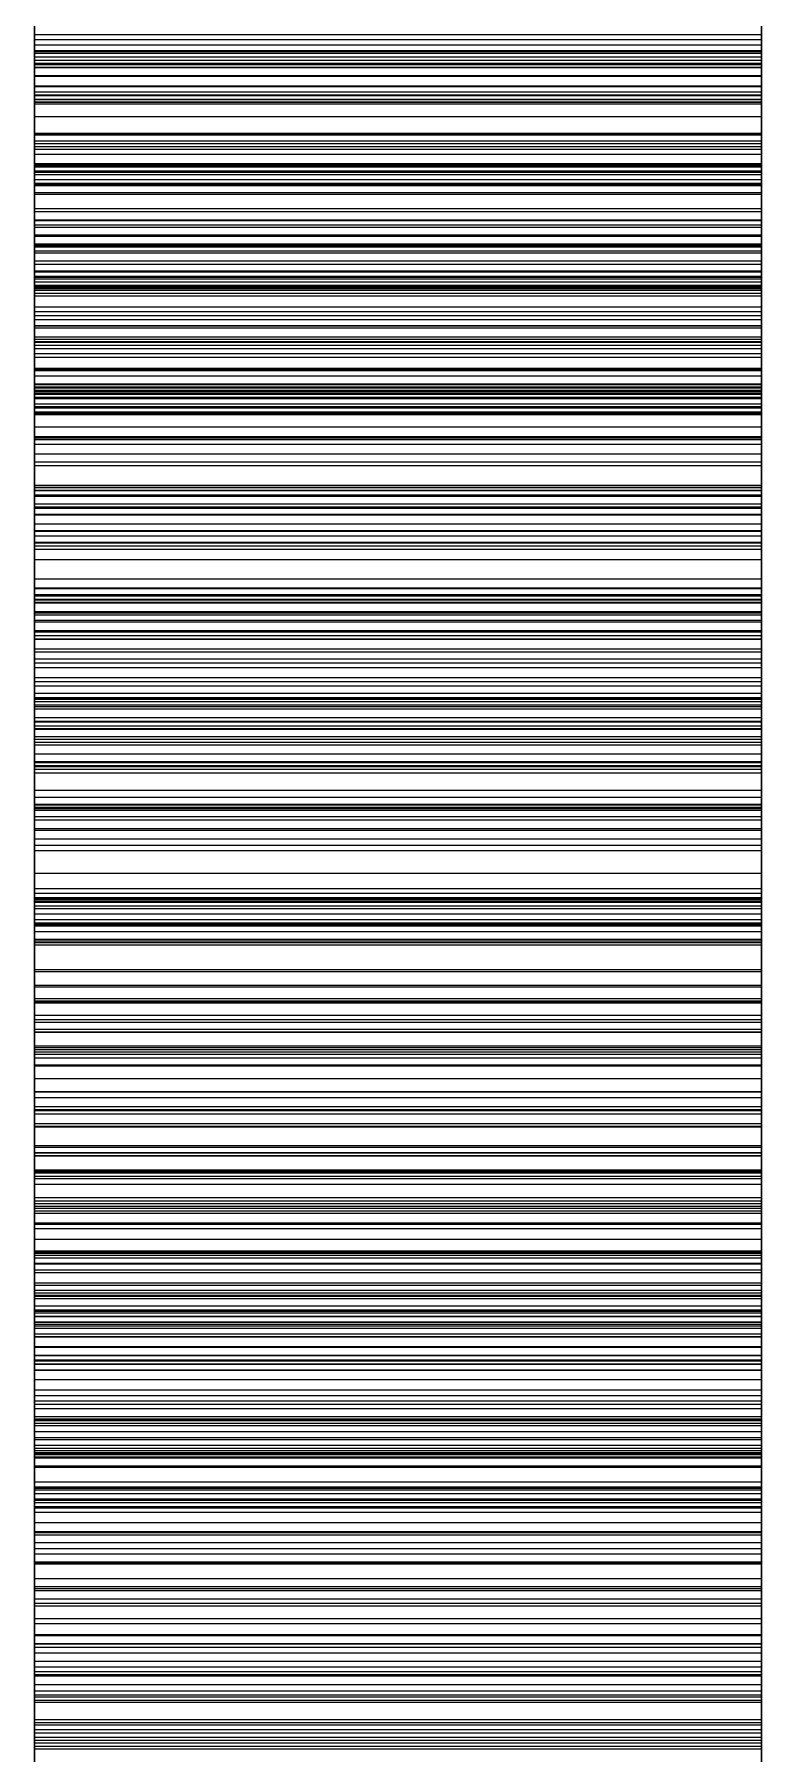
# Model space of a CAD drawing. Header units: millimetres. Extents: x 38 to 970, y 105 to 390.
# Drawn here: x 225 to 225.2, y 129.8683 to 130.3409 of the extents above; entities that cross this region are included whole.
import ezdxf

# ---------------------------------------------------------------- set-up
doc = ezdxf.new("R2010")
doc.units = ezdxf.units.MM
doc.linetypes.add('WP_HIDDEN', pattern=[2.3, 1.5, -0.8])
doc.layers.add('HIDDEN', color=7, linetype='WP_HIDDEN', lineweight=13)
doc.layers.add('VISIBLE', color=7, linetype='CONTINUOUS', lineweight=25)

msp = doc.modelspace()

# ---------------------------------------------------------------- linework, layer by layer
at = {"layer": 'HIDDEN', "ltscale": 1.428571}
for p, q in [((225, 130.37738), (225, 130.33298)), ((225.2, 130.33298), (225.2, 130.37738)), ((225, 130.33259), (225, 130.36738)), ((225.2, 130.36738), (225.2, 130.33259)), ((225, 130.33573), (225, 130.36508)), ((225, 130.36369), (225, 130.33618)), ((225, 130.36347), (225, 130.33379)), ((225, 130.3629), (225, 130.33473)), ((225.2, 130.36508), (225.2, 130.33573)), ((225.2, 130.33618), (225.2, 130.36369)), ((225.2, 130.33379), (225.2, 130.36347)), ((225.2, 130.33473), (225.2, 130.3629)), ((225, 130.32508), (225, 130.36175)), ((225.2, 130.36175), (225.2, 130.32508)), ((225, 130.35673), (225, 130.31834)), ((225, 130.35514), (225, 130.33949)), ((225, 130.3294), (225, 130.354)), ((225, 130.3218), (225, 130.35271)), ((225.2, 130.31834), (225.2, 130.35673)), ((225.2, 130.33949), (225.2, 130.35514)), ((225.2, 130.354), (225.2, 130.3294)), ((225.2, 130.35271), (225.2, 130.3218)), ((225, 130.2994), (225, 130.35077)), ((225, 130.32957), (225, 130.35076)), ((225, 130.35049), (225, 130.33624)), ((225, 130.31356), (225, 130.35045)), ((225.2, 130.35077), (225.2, 130.2994)), ((225.2, 130.35076), (225.2, 130.32957)), ((225.2, 130.33624), (225.2, 130.35049)), ((225.2, 130.35045), (225.2, 130.31356)), ((225, 130.34779), (225, 130.32307)), ((225, 130.32676), (225, 130.34697)), ((225, 130.3465), (225, 130.31165)), ((225, 130.32238), (225, 130.34544)), ((225.2, 130.32307), (225.2, 130.34779)), ((225.2, 130.34697), (225.2, 130.32676)), ((225.2, 130.31165), (225.2, 130.3465)), ((225.2, 130.34544), (225.2, 130.32238)), ((225, 130.34162), (225, 130.32659)), ((225, 130.34158), (225, 130.28853)), ((225, 130.30799), (225, 130.34091)), ((225, 130.34091), (225.2, 130.34091)), ((225, 130.33949), (225, 130.32224)), ((225, 130.33949), (225.2, 130.33949)), ((225.2, 130.32659), (225.2, 130.34162)), ((225.2, 130.28853), (225.2, 130.34158)), ((225.2, 130.34091), (225.2, 130.30799)), ((225.2, 130.32224), (225.2, 130.33949)), ((225, 130.338), (225, 130.33648)), ((225, 130.338), (225.2, 130.338)), ((225, 130.33646), (225, 130.338)), ((225, 130.33648), (225, 130.33193)), ((225, 130.33648), (225.2, 130.33648)), ((225, 130.33646), (225.2, 130.33646)), ((225, 130.33183), (225, 130.33646)), ((225, 130.33624), (225, 130.32304)), ((225, 130.33624), (225.2, 130.33624)), ((225, 130.33618), (225, 130.30936)), ((225, 130.33618), (225.2, 130.33618)), ((225, 130.30544), (225, 130.33573)), ((225, 130.33573), (225.2, 130.33573)), ((225, 130.33473), (225, 130.30525)), ((225, 130.33473), (225.2, 130.33473)), ((225, 130.33379), (225, 130.30303)), ((225, 130.33379), (225.2, 130.33379)), ((225.2, 130.33648), (225.2, 130.338)), ((225.2, 130.338), (225.2, 130.33646)), ((225.2, 130.33193), (225.2, 130.33648)), ((225.2, 130.33646), (225.2, 130.33183)), ((225.2, 130.32304), (225.2, 130.33624)), ((225.2, 130.30936), (225.2, 130.33618)), ((225.2, 130.33573), (225.2, 130.30544)), ((225.2, 130.30525), (225.2, 130.33473)), ((225.2, 130.30303), (225.2, 130.33379)), ((225, 130.33298), (225, 130.28579)), ((225, 130.33298), (225.2, 130.33298)), ((225, 130.29982), (225, 130.33259)), ((225, 130.33259), (225.2, 130.33259)), ((225, 130.33193), (225, 130.32433)), ((225, 130.33193), (225.2, 130.33193)), ((225, 130.33183), (225.2, 130.33183)), ((225, 130.32413), (225, 130.33183)), ((225, 130.32957), (225.2, 130.32957)), ((225, 130.30453), (225, 130.32957)), ((225, 130.3294), (225.2, 130.3294)), ((225, 130.30102), (225, 130.3294)), ((225.2, 130.28579), (225.2, 130.33298)), ((225.2, 130.33259), (225.2, 130.29982)), ((225.2, 130.32433), (225.2, 130.33193)), ((225.2, 130.33183), (225.2, 130.32413)), ((225.2, 130.32957), (225.2, 130.30453)), ((225.2, 130.3294), (225.2, 130.30102)), ((225, 130.30491), (225, 130.32676)), ((225, 130.32676), (225.2, 130.32676)), ((225, 130.32659), (225, 130.31013)), ((225, 130.32659), (225.2, 130.32659)), ((225, 130.28579), (225, 130.32508)), ((225, 130.32508), (225.2, 130.32508)), ((225, 130.32433), (225, 130.31371)), ((225, 130.32433), (225.2, 130.32433)), ((225.2, 130.32676), (225.2, 130.30491)), ((225.2, 130.31013), (225.2, 130.32659)), ((225.2, 130.32508), (225.2, 130.28579)), ((225.2, 130.31371), (225.2, 130.32433)), ((225, 130.32413), (225.2, 130.32413)), ((225, 130.31334), (225, 130.32413)), ((225, 130.32307), (225, 130.29748)), ((225, 130.32307), (225.2, 130.32307)), ((225, 130.32304), (225, 130.3109)), ((225, 130.32304), (225.2, 130.32304)), ((225, 130.30239), (225, 130.32238)), ((225, 130.32238), (225.2, 130.32238)), ((225, 130.32224), (225, 130.30337)), ((225, 130.32224), (225.2, 130.32224)), ((225, 130.28994), (225, 130.3218)), ((225, 130.3218), (225.2, 130.3218)), ((225.2, 130.32413), (225.2, 130.31334)), ((225.2, 130.29748), (225.2, 130.32307)), ((225.2, 130.3109), (225.2, 130.32304)), ((225.2, 130.32238), (225.2, 130.30239)), ((225.2, 130.30337), (225.2, 130.32224)), ((225.2, 130.3218), (225.2, 130.28994)), ((225, 130.31834), (225, 130.28082)), ((225, 130.31834), (225.2, 130.31834)), ((225.2, 130.28082), (225.2, 130.31834)), ((225, 130.31371), (225, 130.30004)), ((225, 130.31371), (225.2, 130.31371)), ((225, 130.31356), (225.2, 130.31356)), ((225, 130.2777), (225, 130.31356)), ((225, 130.31334), (225.2, 130.31334)), ((225, 130.29948), (225, 130.31334)), ((225, 130.31165), (225, 130.27862)), ((225, 130.31165), (225.2, 130.31165)), ((225, 130.3109), (225, 130.29982)), ((225, 130.3109), (225.2, 130.3109)), ((225.2, 130.30004), (225.2, 130.31371)), ((225.2, 130.31356), (225.2, 130.2777)), ((225.2, 130.31334), (225.2, 130.29948)), ((225.2, 130.27862), (225.2, 130.31165)), ((225.2, 130.29982), (225.2, 130.3109)), ((225, 130.31013), (225, 130.29224)), ((225, 130.31013), (225.2, 130.31013)), ((225, 130.30936), (225, 130.28324)), ((225, 130.30936), (225.2, 130.30936)), ((225, 130.27592), (225, 130.30799)), ((225, 130.30799), (225.2, 130.30799)), ((225, 130.27419), (225, 130.30544)), ((225, 130.30544), (225.2, 130.30544)), ((225.2, 130.29224), (225.2, 130.31013)), ((225.2, 130.28324), (225.2, 130.30936)), ((225.2, 130.30799), (225.2, 130.27592)), ((225.2, 130.30544), (225.2, 130.27419)), ((225, 130.30525), (225, 130.27446)), ((225, 130.30525), (225.2, 130.30525)), ((225, 130.28144), (225, 130.30491)), ((225, 130.30491), (225.2, 130.30491)), ((225, 130.30453), (225.2, 130.30453)), ((225, 130.27564), (225, 130.30453)), ((225, 130.30337), (225, 130.2829)), ((225, 130.30337), (225.2, 130.30337)), ((225, 130.30303), (225, 130.2712)), ((225, 130.30303), (225.2, 130.30303)), ((225, 130.28548), (225, 130.30239)), ((225, 130.30239), (225.2, 130.30239)), ((225, 130.30102), (225.2, 130.30102)), ((225, 130.26976), (225, 130.30102)), ((225.2, 130.27446), (225.2, 130.30525)), ((225.2, 130.30491), (225.2, 130.28144)), ((225.2, 130.30453), (225.2, 130.27564)), ((225.2, 130.2829), (225.2, 130.30337)), ((225.2, 130.2712), (225.2, 130.30303)), ((225.2, 130.30239), (225.2, 130.28548)), ((225.2, 130.30102), (225.2, 130.26976)), ((225, 130.30004), (225, 130.28334)), ((225, 130.30004), (225.2, 130.30004)), ((225, 130.29982), (225, 130.28979)), ((225, 130.26907), (225, 130.29982)), ((225, 130.29982), (225.2, 130.29982)), ((225, 130.29948), (225.2, 130.29948)), ((225, 130.28253), (225, 130.29948)), ((225, 130.24895), (225, 130.2994)), ((225, 130.2994), (225.2, 130.2994)), ((225, 130.29748), (225, 130.27104)), ((225, 130.29748), (225.2, 130.29748)), ((225, 130.297), (225, 130.03264)), ((225, 130.29306), (225, 130.297)), ((225, 130.297), (225.2, 130.297)), ((225.2, 130.28334), (225.2, 130.30004)), ((225.2, 130.29982), (225.2, 130.26907)), ((225.2, 130.28979), (225.2, 130.29982)), ((225.2, 130.29948), (225.2, 130.28253)), ((225.2, 130.2994), (225.2, 130.24895)), ((225.2, 130.27104), (225.2, 130.29748)), ((225.2, 130.03264), (225.2, 130.297)), ((225.2, 130.297), (225.2, 130.29306)), ((225, 130.28787), (225, 130.29306)), ((225, 130.29306), (225.2, 130.29306)), ((225, 130.29224), (225, 130.27292)), ((225, 130.29224), (225.2, 130.29224)), ((225.2, 130.29306), (225.2, 130.28787)), ((225.2, 130.27292), (225.2, 130.29224)), ((225, 130.25715), (225, 130.28994)), ((225, 130.28994), (225.2, 130.28994)), ((225, 130.28979), (225, 130.28082)), ((225, 130.28979), (225.2, 130.28979)), ((225, 130.28853), (225, 130.2369)), ((225, 130.28853), (225.2, 130.28853)), ((225, 130.28143), (225, 130.28787)), ((225, 130.28787), (225.2, 130.28787)), ((225.2, 130.28994), (225.2, 130.25715)), ((225.2, 130.28082), (225.2, 130.28979)), ((225.2, 130.2369), (225.2, 130.28853)), ((225.2, 130.28787), (225.2, 130.28143)), ((225, 130.28579), (225.2, 130.28579)), ((225, 130.27164), (225, 130.28548)), ((225, 130.28548), (225.2, 130.28548)), ((225, 130.28334), (225, 130.26361)), ((225, 130.28334), (225.2, 130.28334)), ((225, 130.28324), (225, 130.25781)), ((225, 130.28324), (225.2, 130.28324)), ((225, 130.2829), (225, 130.26082)), ((225, 130.2829), (225.2, 130.2829)), ((225, 130.28253), (225.2, 130.28253)), ((225, 130.2625), (225, 130.28253)), ((225.2, 130.28548), (225.2, 130.27164)), ((225.2, 130.26361), (225.2, 130.28334)), ((225.2, 130.25781), (225.2, 130.28324)), ((225.2, 130.26082), (225.2, 130.2829)), ((225.2, 130.28253), (225.2, 130.2625)), ((225, 130.25633), (225, 130.28144)), ((225, 130.28144), (225.2, 130.28144)), ((225, 130.27373), (225, 130.28143)), ((225, 130.28143), (225.2, 130.28143)), ((225, 130.28082), (225, 130.24483)), ((225, 130.28082), (225, 130.2729)), ((225, 130.28082), (225.2, 130.28082)), ((225, 130.27862), (225, 130.2485)), ((225, 130.27862), (225.2, 130.27862)), ((225, 130.2777), (225.2, 130.2777)), ((225, 130.24285), (225, 130.2777)), ((225.2, 130.28144), (225.2, 130.25633)), ((225.2, 130.28143), (225.2, 130.27373)), ((225.2, 130.2729), (225.2, 130.28082)), ((225.2, 130.24483), (225.2, 130.28082)), ((225.2, 130.2485), (225.2, 130.27862)), ((225.2, 130.2777), (225.2, 130.24285)), ((225, 130.2447), (225, 130.27592)), ((225, 130.27592), (225.2, 130.27592)), ((225, 130.27564), (225.2, 130.27564)), ((225, 130.24398), (225, 130.27564)), ((225, 130.27446), (225, 130.24235)), ((225, 130.27446), (225.2, 130.27446)), ((225, 130.24199), (225, 130.27419)), ((225, 130.27419), (225.2, 130.27419)), ((225, 130.26477), (225, 130.27373)), ((225, 130.27373), (225.2, 130.27373)), ((225, 130.27292), (225, 130.25217)), ((225, 130.27292), (225.2, 130.27292)), ((225, 130.2729), (225, 130.26604)), ((225, 130.2729), (225.2, 130.2729)), ((225.2, 130.27592), (225.2, 130.2447)), ((225.2, 130.27564), (225.2, 130.24398)), ((225.2, 130.24235), (225.2, 130.27446)), ((225.2, 130.27419), (225.2, 130.24199)), ((225.2, 130.27373), (225.2, 130.26477)), ((225.2, 130.25217), (225.2, 130.27292)), ((225.2, 130.26604), (225.2, 130.2729)), ((225, 130.27201), (225, 130.22561)), ((225, 130.23642), (225, 130.27201)), ((225, 130.27201), (225.2, 130.27201)), ((225, 130.26088), (225, 130.27164)), ((225, 130.27164), (225.2, 130.27164)), ((225, 130.2712), (225, 130.23829)), ((225, 130.2712), (225.2, 130.2712)), ((225, 130.27104), (225, 130.24373)), ((225, 130.27104), (225.2, 130.27104)), ((225, 130.27056), (225, 130.25652)), ((225, 130.00621), (225, 130.27056)), ((225, 130.27056), (225.2, 130.27056)), ((225, 130.26976), (225.2, 130.26976)), ((225, 130.23653), (225, 130.26976)), ((225, 130.24119), (225, 130.26907)), ((225, 130.26907), (225.2, 130.26907)), ((225.2, 130.22561), (225.2, 130.27201)), ((225.2, 130.27201), (225.2, 130.23642)), ((225.2, 130.27164), (225.2, 130.26088)), ((225.2, 130.23829), (225.2, 130.2712)), ((225.2, 130.24373), (225.2, 130.27104)), ((225.2, 130.27056), (225.2, 130.00621)), ((225.2, 130.25652), (225.2, 130.27056)), ((225.2, 130.26976), (225.2, 130.23653)), ((225.2, 130.26907), (225.2, 130.24119)), ((225, 130.26604), (225, 130.26024)), ((225, 130.26604), (225.2, 130.26604)), ((225, 130.25456), (225, 130.26477)), ((225, 130.26477), (225.2, 130.26477)), ((225, 130.26361), (225, 130.24083)), ((225, 130.26361), (225.2, 130.26361)), ((225.2, 130.26024), (225.2, 130.26604)), ((225.2, 130.26477), (225.2, 130.25456)), ((225.2, 130.24083), (225.2, 130.26361)), ((225, 130.2625), (225.2, 130.2625)), ((225, 130.23938), (225, 130.2625)), ((225, 130.25319), (225, 130.26088)), ((225, 130.26088), (225.2, 130.26088)), ((225, 130.26082), (225, 130.23713)), ((225, 130.26082), (225.2, 130.26082)), ((225, 130.26024), (225, 130.25549)), ((225, 130.26024), (225.2, 130.26024)), ((225.2, 130.2625), (225.2, 130.23938)), ((225.2, 130.26088), (225.2, 130.25319)), ((225.2, 130.23713), (225.2, 130.26082)), ((225.2, 130.25549), (225.2, 130.26024)), ((225, 130.25781), (225, 130.23307)), ((225, 130.25781), (225.2, 130.25781)), ((225, 130.22341), (225, 130.25715)), ((225, 130.25715), (225.2, 130.25715)), ((225, 130.25652), (225, 130.23862)), ((225, 130.25652), (225.2, 130.25652)), ((225, 130.22959), (225, 130.25633)), ((225, 130.25633), (225.2, 130.25633)), ((225, 130.25549), (225, 130.24915)), ((225, 130.25549), (225.2, 130.25549)), ((225, 130.24308), (225, 130.25456)), ((225, 130.25456), (225.2, 130.25456)), ((225.2, 130.23307), (225.2, 130.25781)), ((225.2, 130.25715), (225.2, 130.22341)), ((225.2, 130.23862), (225.2, 130.25652)), ((225.2, 130.25633), (225.2, 130.22959)), ((225.2, 130.24915), (225.2, 130.25549)), ((225.2, 130.25456), (225.2, 130.24308)), ((225, 130.24858), (225, 130.25319)), ((225, 130.25319), (225.2, 130.25319)), ((225, 130.25217), (225, 130.23)), ((225, 130.25217), (225.2, 130.25217)), ((225, 130.24915), (225, 130.24704)), ((225, 130.24915), (225.2, 130.24915)), ((225, 130.19944), (225, 130.24895)), ((225, 130.24895), (225.2, 130.24895)), ((225.2, 130.25319), (225.2, 130.24858)), ((225.2, 130.23), (225.2, 130.25217)), ((225.2, 130.24704), (225.2, 130.24915)), ((225.2, 130.24895), (225.2, 130.19944)), ((225, 130.24704), (225, 130.24858)), ((225, 130.24858), (225.2, 130.24858)), ((225, 130.2485), (225, 130.22239)), ((225, 130.2485), (225.2, 130.2485)), ((225, 130.24704), (225.2, 130.24704)), ((225, 130.24483), (225, 130.21101)), ((225, 130.24483), (225.2, 130.24483)), ((225, 130.21433), (225, 130.2447)), ((225, 130.2447), (225.2, 130.2447)), ((225, 130.24398), (225.2, 130.24398)), ((225, 130.21065), (225, 130.24398)), ((225.2, 130.24858), (225.2, 130.24704)), ((225.2, 130.22239), (225.2, 130.2485)), ((225.2, 130.21101), (225.2, 130.24483)), ((225.2, 130.2447), (225.2, 130.21433)), ((225.2, 130.24398), (225.2, 130.21065)), ((225, 130.24373), (225, 130.21557)), ((225, 130.24373), (225.2, 130.24373)), ((225, 130.23036), (225, 130.24308)), ((225, 130.24308), (225.2, 130.24308)), ((225, 130.24285), (225.2, 130.24285)), ((225, 130.20902), (225, 130.24285)), ((225, 130.24235), (225, 130.20893)), ((225, 130.24235), (225.2, 130.24235)), ((225, 130.20884), (225, 130.24199)), ((225, 130.24199), (225.2, 130.24199)), ((225, 130.21702), (225, 130.24119)), ((225, 130.24119), (225.2, 130.24119)), ((225, 130.24083), (225.2, 130.24083)), ((225, 130.24083), (225, 130.21563)), ((225, 130.23938), (225.2, 130.23938)), ((225, 130.21394), (225, 130.23938)), ((225.2, 130.21557), (225.2, 130.24373)), ((225.2, 130.24308), (225.2, 130.23036)), ((225.2, 130.24285), (225.2, 130.20902)), ((225.2, 130.20893), (225.2, 130.24235)), ((225.2, 130.24199), (225.2, 130.20884)), ((225.2, 130.24119), (225.2, 130.21702)), ((225.2, 130.21563), (225.2, 130.24083)), ((225.2, 130.23938), (225.2, 130.21394)), ((225, 130.23862), (225, 130.22822)), ((225, 130.23862), (225.2, 130.23862)), ((225, 130.23829), (225, 130.20431)), ((225, 130.23829), (225.2, 130.23829)), ((225, 130.23713), (225, 130.21183)), ((225, 130.23713), (225.2, 130.23713)), ((225, 130.2369), (225, 130.18671)), ((225, 130.2369), (225.2, 130.2369)), ((225, 130.23653), (225.2, 130.23653)), ((225, 130.20133), (225, 130.23653)), ((225, 130.20307), (225, 130.23642)), ((225, 130.23642), (225.2, 130.23642)), ((225.2, 130.22822), (225.2, 130.23862)), ((225.2, 130.20431), (225.2, 130.23829)), ((225.2, 130.21183), (225.2, 130.23713)), ((225.2, 130.18671), (225.2, 130.2369)), ((225.2, 130.23653), (225.2, 130.20133)), ((225.2, 130.23642), (225.2, 130.20307)), ((225, 130.23307), (225, 130.20903)), ((225, 130.23307), (225.2, 130.23307)), ((225, 130.21637), (225, 130.23036)), ((225, 130.23036), (225.2, 130.23036)), ((225, 130.23), (225, 130.2064)), ((225, 130.23), (225.2, 130.23)), ((225.2, 130.20903), (225.2, 130.23307)), ((225.2, 130.23036), (225.2, 130.21637)), ((225.2, 130.2064), (225.2, 130.23)), ((225, 130.20122), (225, 130.22959)), ((225, 130.22959), (225.2, 130.22959)), ((225, 130.22822), (225, 130.21686)), ((225, 130.22822), (225.2, 130.22822)), ((225, 130.22561), (225, 130.18187)), ((225, 130.22561), (225.2, 130.22561)), ((225.2, 130.22959), (225.2, 130.20122)), ((225.2, 130.21686), (225.2, 130.22822)), ((225.2, 130.18187), (225.2, 130.22561)), ((225, 130.18874), (225, 130.22341)), ((225, 130.22341), (225.2, 130.22341)), ((225, 130.22239), (225, 130.20031)), ((225, 130.22239), (225.2, 130.22239)), ((225.2, 130.22341), (225.2, 130.18874)), ((225.2, 130.20031), (225.2, 130.22239)), ((225, 130.19658), (225, 130.21702)), ((225, 130.21702), (225.2, 130.21702)), ((225, 130.21686), (225, 130.20454)), ((225, 130.21686), (225.2, 130.21686)), ((225, 130.20113), (225, 130.21637)), ((225, 130.21637), (225.2, 130.21637)), ((225, 130.21563), (225, 130.18862)), ((225, 130.21563), (225.2, 130.21563)), ((225.2, 130.21702), (225.2, 130.19658)), ((225.2, 130.20454), (225.2, 130.21686)), ((225.2, 130.21637), (225.2, 130.20113)), ((225.2, 130.18862), (225.2, 130.21563)), ((225, 130.21557), (225, 130.18654)), ((225, 130.21557), (225.2, 130.21557)), ((225, 130.18481), (225, 130.21433)), ((225, 130.21433), (225.2, 130.21433)), ((225, 130.21394), (225.2, 130.21394)), ((225, 130.1869), (225, 130.21394)), ((225, 130.21183), (225, 130.18547)), ((225, 130.21183), (225.2, 130.21183)), ((225, 130.21101), (225, 130.17938)), ((225, 130.21101), (225.2, 130.21101)), ((225.2, 130.18654), (225.2, 130.21557)), ((225.2, 130.21433), (225.2, 130.18481)), ((225.2, 130.21394), (225.2, 130.1869)), ((225.2, 130.18547), (225.2, 130.21183)), ((225.2, 130.17938), (225.2, 130.21101)), ((225, 130.21065), (225.2, 130.21065)), ((225, 130.17564), (225, 130.21065)), ((225, 130.20903), (225, 130.18567)), ((225, 130.20903), (225.2, 130.20903)), ((225, 130.20902), (225.2, 130.20902)), ((225, 130.1767), (225, 130.20902)), ((225, 130.20893), (225, 130.17464)), ((225, 130.20893), (225.2, 130.20893)), ((225, 130.17473), (225, 130.20884)), ((225, 130.20884), (225.2, 130.20884)), ((225, 130.2064), (225, 130.18137)), ((225, 130.2064), (225.2, 130.2064)), ((225.2, 130.21065), (225.2, 130.17564)), ((225.2, 130.18567), (225.2, 130.20903)), ((225.2, 130.20902), (225.2, 130.1767)), ((225.2, 130.17464), (225.2, 130.20893)), ((225.2, 130.20884), (225.2, 130.17473)), ((225.2, 130.18137), (225.2, 130.2064)), ((225, 130.20454), (225, 130.19126)), ((225, 130.20454), (225.2, 130.20454)), ((225, 130.20431), (225, 130.16925)), ((225, 130.20431), (225.2, 130.20431)), ((225, 130.17198), (225, 130.20307)), ((225, 130.20307), (225.2, 130.20307)), ((225.2, 130.19126), (225.2, 130.20454)), ((225.2, 130.16925), (225.2, 130.20431)), ((225.2, 130.20307), (225.2, 130.17198)), ((225, 130.20133), (225.2, 130.20133)), ((225, 130.16415), (225, 130.20133)), ((225, 130.17122), (225, 130.20122)), ((225, 130.20122), (225.2, 130.20122)), ((225, 130.18464), (225, 130.20113)), ((225, 130.20113), (225.2, 130.20113)), ((225, 130.20031), (225, 130.18224)), ((225, 130.20031), (225.2, 130.20031)), ((225, 130.15085), (225, 130.19944)), ((225, 130.19944), (225.2, 130.19944)), ((225.2, 130.20133), (225.2, 130.16415)), ((225.2, 130.20122), (225.2, 130.17122)), ((225.2, 130.20113), (225.2, 130.18464)), ((225.2, 130.18224), (225.2, 130.20031)), ((225.2, 130.19944), (225.2, 130.15085)), ((225, 130.17985), (225, 130.19658)), ((225, 130.19658), (225.2, 130.19658)), ((225.2, 130.19658), (225.2, 130.17985)), ((225, 130.19126), (225, 130.177)), ((225, 130.19126), (225.2, 130.19126)), ((225, 130.15312), (225, 130.18874)), ((225, 130.18874), (225.2, 130.18874)), ((225, 130.18862), (225, 130.1598)), ((225, 130.18862), (225.2, 130.18862)), ((225.2, 130.177), (225.2, 130.19126)), ((225.2, 130.18874), (225.2, 130.15312)), ((225.2, 130.1598), (225.2, 130.18862)), ((225, 130.1869), (225.2, 130.1869)), ((225, 130.15828), (225, 130.1869)), ((225, 130.18671), (225, 130.13794)), ((225, 130.18671), (225.2, 130.18671)), ((225, 130.18654), (225, 130.15665)), ((225, 130.18654), (225.2, 130.18654)), ((225, 130.18567), (225, 130.16301)), ((225, 130.18567), (225.2, 130.18567)), ((225, 130.18547), (225, 130.15862)), ((225, 130.18547), (225.2, 130.18547)), ((225, 130.15613), (225, 130.18481)), ((225, 130.18481), (225.2, 130.18481)), ((225, 130.16689), (225, 130.18464)), ((225, 130.18464), (225.2, 130.18464)), ((225.2, 130.1869), (225.2, 130.15828)), ((225.2, 130.13794), (225.2, 130.18671)), ((225.2, 130.15665), (225.2, 130.18654)), ((225.2, 130.16301), (225.2, 130.18567)), ((225.2, 130.15862), (225.2, 130.18547)), ((225.2, 130.18481), (225.2, 130.15613)), ((225.2, 130.18464), (225.2, 130.16689)), ((225, 130.18224), (225, 130.16818)), ((225, 130.18224), (225.2, 130.18224)), ((225, 130.18187), (225, 130.14079)), ((225, 130.18187), (225.2, 130.18187)), ((225, 130.18137), (225, 130.15547)), ((225, 130.18137), (225.2, 130.18137)), ((225, 130.16684), (225, 130.17985)), ((225, 130.17985), (225.2, 130.17985)), ((225, 130.17938), (225, 130.14993)), ((225, 130.17938), (225.2, 130.17938)), ((225.2, 130.16818), (225.2, 130.18224)), ((225.2, 130.14079), (225.2, 130.18187)), ((225.2, 130.15547), (225.2, 130.18137)), ((225.2, 130.17985), (225.2, 130.16684)), ((225.2, 130.14993), (225.2, 130.17938)), ((225, 130.177), (225, 130.16179)), ((225, 130.177), (225.2, 130.177)), ((225, 130.1767), (225.2, 130.1767)), ((225, 130.14638), (225, 130.1767)), ((225, 130.17564), (225.2, 130.17564)), ((225, 130.13895), (225, 130.17564)), ((225, 130.13968), (225, 130.17473)), ((225, 130.17473), (225.2, 130.17473)), ((225, 130.17464), (225, 130.13995)), ((225, 130.17464), (225.2, 130.17464)), ((225.2, 130.16179), (225.2, 130.177)), ((225.2, 130.1767), (225.2, 130.14638)), ((225.2, 130.17564), (225.2, 130.13895)), ((225.2, 130.17473), (225.2, 130.13968)), ((225.2, 130.13995), (225.2, 130.17464)), ((225, 130.14313), (225, 130.17198)), ((225, 130.17198), (225.2, 130.17198)), ((225, 130.14718), (225, 130.17122)), ((225, 130.17122), (225.2, 130.17122)), ((225, 130.16925), (225, 130.13311)), ((225, 130.16925), (225.2, 130.16925)), ((225.2, 130.17198), (225.2, 130.14313)), ((225.2, 130.17122), (225.2, 130.14718)), ((225.2, 130.13311), (225.2, 130.16925)), ((225, 130.16818), (225, 130.15814)), ((225, 130.16818), (225.2, 130.16818)), ((225, 130.14788), (225, 130.16689)), ((225, 130.16689), (225.2, 130.16689)), ((225, 130.15754), (225, 130.16684)), ((225, 130.16684), (225.2, 130.16684)), ((225, 130.16415), (225.2, 130.16415)), ((225, 130.12501), (225, 130.16415)), ((225.2, 130.15814), (225.2, 130.16818)), ((225.2, 130.16689), (225.2, 130.14788)), ((225.2, 130.16684), (225.2, 130.15754)), ((225.2, 130.16415), (225.2, 130.12501)), ((225, 130.16301), (225, 130.14105)), ((225, 130.16301), (225.2, 130.16301)), ((225, 130.16179), (225, 130.14561)), ((225, 130.16179), (225.2, 130.16179)), ((225, 130.1598), (225, 130.12916)), ((225, 130.1598), (225.2, 130.1598)), ((225.2, 130.14105), (225.2, 130.16301)), ((225.2, 130.14561), (225.2, 130.16179)), ((225.2, 130.12916), (225.2, 130.1598)), ((225, 130.15862), (225, 130.13127)), ((225, 130.15862), (225.2, 130.15862)), ((225, 130.15828), (225.2, 130.15828)), ((225, 130.12808), (225, 130.15828)), ((225, 130.15814), (225, 130.15212)), ((225, 130.15814), (225.2, 130.15814)), ((225, 130.15197), (225, 130.15754)), ((225, 130.15754), (225.2, 130.15754)), ((225, 130.15665), (225, 130.1259)), ((225, 130.15665), (225.2, 130.15665)), ((225, 130.12831), (225, 130.15613)), ((225, 130.15613), (225.2, 130.15613)), ((225, 130.15547), (225, 130.12926)), ((225, 130.15547), (225.2, 130.15547)), ((225.2, 130.13127), (225.2, 130.15862)), ((225.2, 130.15828), (225.2, 130.12808)), ((225.2, 130.15212), (225.2, 130.15814)), ((225.2, 130.15754), (225.2, 130.15197)), ((225.2, 130.1259), (225.2, 130.15665)), ((225.2, 130.15613), (225.2, 130.12831)), ((225.2, 130.12926), (225.2, 130.15547)), ((225, 130.11657), (225, 130.15312)), ((225, 130.15312), (225.2, 130.15312)), ((225, 130.15212), (225, 130.15011)), ((225, 130.15212), (225.2, 130.15212)), ((225, 130.15011), (225, 130.15197)), ((225, 130.15197), (225.2, 130.15197)), ((225, 130.10319), (225, 130.15085)), ((225, 130.15085), (225.2, 130.15085)), ((225, 130.15011), (225.2, 130.15011)), ((225, 130.14993), (225, 130.12265)), ((225, 130.14993), (225.2, 130.14993)), ((225.2, 130.15312), (225.2, 130.11657)), ((225.2, 130.15011), (225.2, 130.15212)), ((225.2, 130.15197), (225.2, 130.15011)), ((225.2, 130.15085), (225.2, 130.10319)), ((225.2, 130.12265), (225.2, 130.14993)), ((225, 130.12761), (225, 130.14788)), ((225, 130.14788), (225.2, 130.14788)), ((225, 130.12219), (225, 130.14718)), ((225, 130.14718), (225.2, 130.14718)), ((225, 130.14638), (225.2, 130.14638)), ((225, 130.11807), (225, 130.14638)), ((225, 130.14561), (225, 130.12847)), ((225, 130.14561), (225.2, 130.14561)), ((225.2, 130.14788), (225.2, 130.12761)), ((225.2, 130.14718), (225.2, 130.12219)), ((225.2, 130.14638), (225.2, 130.11807)), ((225.2, 130.12847), (225.2, 130.14561)), ((225, 130.11654), (225, 130.14313)), ((225, 130.14313), (225.2, 130.14313)), ((225, 130.14105), (225, 130.11977)), ((225, 130.14105), (225.2, 130.14105)), ((225, 130.14079), (225, 130.10238)), ((225, 130.14079), (225.2, 130.14079)), ((225.2, 130.14313), (225.2, 130.11654)), ((225.2, 130.11977), (225.2, 130.14105)), ((225.2, 130.10238), (225.2, 130.14079)), ((225, 130.13995), (225, 130.10485)), ((225, 130.13995), (225.2, 130.13995)), ((225, 130.10367), (225, 130.13968)), ((225, 130.13968), (225.2, 130.13968)), ((225, 130.13895), (225.2, 130.13895)), ((225, 130.10059), (225, 130.13895)), ((225, 130.13794), (225, 130.09061)), ((225, 130.13794), (225.2, 130.13794)), ((225.2, 130.10485), (225.2, 130.13995)), ((225.2, 130.13968), (225.2, 130.10367)), ((225.2, 130.13895), (225.2, 130.10059)), ((225.2, 130.09061), (225.2, 130.13794)), ((225, 130.13311), (225, 130.0959)), ((225, 130.13311), (225.2, 130.13311)), ((225, 130.13127), (225, 130.10342)), ((225, 130.13127), (225.2, 130.13127)), ((225.2, 130.0959), (225.2, 130.13311)), ((225.2, 130.10342), (225.2, 130.13127)), ((225, 130.12926), (225, 130.10272)), ((225, 130.12926), (225.2, 130.12926)), ((225, 130.12916), (225, 130.09672)), ((225, 130.12916), (225.2, 130.12916)), ((225, 130.12847), (225, 130.11037)), ((225, 130.12847), (225.2, 130.12847)), ((225, 130.10133), (225, 130.12831)), ((225, 130.12831), (225.2, 130.12831)), ((225, 130.12808), (225.2, 130.12808)), ((225, 130.09629), (225, 130.12808)), ((225, 130.10609), (225, 130.12761)), ((225, 130.12761), (225.2, 130.12761)), ((225, 130.1259), (225, 130.09429)), ((225, 130.1259), (225.2, 130.1259)), ((225.2, 130.10272), (225.2, 130.12926)), ((225.2, 130.09672), (225.2, 130.12916)), ((225.2, 130.11037), (225.2, 130.12847)), ((225.2, 130.12831), (225.2, 130.10133)), ((225.2, 130.12808), (225.2, 130.09629)), ((225.2, 130.12761), (225.2, 130.10609)), ((225.2, 130.09429), (225.2, 130.1259)), ((225, 130.12501), (225.2, 130.12501)), ((225, 130.08389), (225, 130.12501)), ((225, 130.12265), (225, 130.09756)), ((225, 130.12265), (225.2, 130.12265)), ((225, 130.09624), (225, 130.12219)), ((225, 130.12219), (225.2, 130.12219)), ((225.2, 130.12501), (225.2, 130.08389)), ((225.2, 130.09756), (225.2, 130.12265)), ((225.2, 130.12219), (225.2, 130.09624)), ((225, 130.11977), (225, 130.09919)), ((225, 130.11977), (225.2, 130.11977)), ((225, 130.11807), (225.2, 130.11807)), ((225, 130.09175), (225, 130.11807)), ((225, 130.07907), (225, 130.11657)), ((225, 130.11657), (225.2, 130.11657)), ((225, 130.09219), (225, 130.11654)), ((225, 130.11654), (225.2, 130.11654)), ((225.2, 130.09919), (225.2, 130.11977)), ((225.2, 130.11807), (225.2, 130.09175)), ((225.2, 130.11657), (225.2, 130.07907)), ((225.2, 130.11654), (225.2, 130.09219)), ((225, 130.11037), (225, 130.0913)), ((225, 130.11037), (225.2, 130.11037)), ((225.2, 130.0913), (225.2, 130.11037)), ((225, 130.08331), (225, 130.10609)), ((225, 130.10609), (225.2, 130.10609)), ((225, 130.10485), (225, 130.06934)), ((225, 130.10485), (225.2, 130.10485)), ((225, 130.06671), (225, 130.10367)), ((225, 130.10367), (225.2, 130.10367)), ((225, 130.10342), (225, 130.07508)), ((225, 130.10342), (225.2, 130.10342)), ((225, 130.05734), (225, 130.10319)), ((225, 130.10319), (225.2, 130.10319)), ((225, 130.10272), (225, 130.07587)), ((225, 130.10272), (225.2, 130.10272)), ((225, 130.10238), (225, 130.06663)), ((225, 130.10238), (225.2, 130.10238)), ((225.2, 130.10609), (225.2, 130.08331)), ((225.2, 130.06934), (225.2, 130.10485)), ((225.2, 130.10367), (225.2, 130.06671)), ((225.2, 130.07508), (225.2, 130.10342)), ((225.2, 130.10319), (225.2, 130.05734)), ((225.2, 130.07587), (225.2, 130.10272)), ((225.2, 130.06663), (225.2, 130.10238)), ((225, 130.07521), (225, 130.10133)), ((225, 130.10133), (225.2, 130.10133)), ((225, 130.10059), (225.2, 130.10059)), ((225, 130.06055), (225, 130.10059)), ((225, 130.09919), (225, 130.07959)), ((225, 130.09919), (225.2, 130.09919)), ((225, 130.09756), (225, 130.07465)), ((225, 130.09756), (225.2, 130.09756)), ((225.2, 130.10133), (225.2, 130.07521)), ((225.2, 130.10059), (225.2, 130.06055)), ((225.2, 130.07959), (225.2, 130.09919)), ((225.2, 130.07465), (225.2, 130.09756)), ((225, 130.09672), (225, 130.06245)), ((225, 130.09672), (225.2, 130.09672)), ((225, 130.09629), (225.2, 130.09629)), ((225, 130.06291), (225, 130.09629)), ((225, 130.06934), (225, 130.09624)), ((225, 130.09624), (225.2, 130.09624)), ((225, 130.0959), (225, 130.05761)), ((225, 130.0959), (225.2, 130.0959)), ((225, 130.09429), (225, 130.06182)), ((225, 130.09429), (225.2, 130.09429)), ((225.2, 130.06245), (225.2, 130.09672)), ((225.2, 130.09629), (225.2, 130.06291)), ((225.2, 130.09624), (225.2, 130.06934)), ((225.2, 130.05761), (225.2, 130.0959)), ((225.2, 130.06182), (225.2, 130.09429)), ((225, 130.07009), (225, 130.09219)), ((225, 130.09219), (225.2, 130.09219)), ((225, 130.09175), (225.2, 130.09175)), ((225, 130.06744), (225, 130.09175)), ((225, 130.0913), (225, 130.07126)), ((225, 130.0913), (225.2, 130.0913)), ((225, 130.09061), (225, 130.04538)), ((225, 130.09061), (225.2, 130.09061)), ((225.2, 130.09219), (225.2, 130.07009)), ((225.2, 130.09175), (225.2, 130.06744)), ((225.2, 130.07126), (225.2, 130.0913)), ((225.2, 130.04538), (225.2, 130.09061)), ((225, 130.08389), (225.2, 130.08389)), ((225, 130.0408), (225, 130.08389)), ((225, 130.05953), (225, 130.08331)), ((225, 130.08331), (225.2, 130.08331)), ((225.2, 130.08389), (225.2, 130.0408)), ((225.2, 130.08331), (225.2, 130.05953)), ((225, 130.07959), (225, 130.06125)), ((225, 130.07959), (225.2, 130.07959)), ((225, 130.04063), (225, 130.07907)), ((225, 130.07907), (225.2, 130.07907)), ((225.2, 130.06125), (225.2, 130.07959)), ((225.2, 130.07907), (225.2, 130.04063)), ((225, 130.07587), (225, 130.0487)), ((225, 130.07587), (225.2, 130.07587)), ((225, 130.05031), (225, 130.07521)), ((225, 130.07521), (225.2, 130.07521)), ((225, 130.07508), (225, 130.04623)), ((225, 130.07508), (225.2, 130.07508)), ((225, 130.07465), (225, 130.05391)), ((225, 130.07465), (225.2, 130.07465)), ((225.2, 130.0487), (225.2, 130.07587)), ((225.2, 130.07521), (225.2, 130.05031)), ((225.2, 130.04623), (225.2, 130.07508)), ((225.2, 130.05391), (225.2, 130.07465)), ((225, 130.07126), (225, 130.05027)), ((225, 130.07126), (225.2, 130.07126)), ((225, 130.05024), (225, 130.07009)), ((225, 130.07009), (225.2, 130.07009)), ((225, 130.06934), (225, 130.03343)), ((225, 130.04149), (225, 130.06934)), ((225, 130.06934), (225.2, 130.06934)), ((225.2, 130.05027), (225.2, 130.07126)), ((225.2, 130.07009), (225.2, 130.05024)), ((225.2, 130.06934), (225.2, 130.04149)), ((225.2, 130.03343), (225.2, 130.06934)), ((225, 130.06744), (225.2, 130.06744)), ((225, 130.04513), (225, 130.06744)), ((225, 130.0288), (225, 130.06671)), ((225, 130.06671), (225.2, 130.06671)), ((225, 130.06663), (225, 130.03354)), ((225, 130.06663), (225.2, 130.06663)), ((225.2, 130.06744), (225.2, 130.04513)), ((225.2, 130.06671), (225.2, 130.0288)), ((225.2, 130.03354), (225.2, 130.06663)), ((225, 130.06291), (225.2, 130.06291)), ((225, 130.02794), (225, 130.06291)), ((225, 130.06245), (225, 130.02638)), ((225, 130.06245), (225.2, 130.06245)), ((225, 130.06182), (225, 130.02849)), ((225, 130.06182), (225.2, 130.06182)), ((225, 130.06125), (225, 130.04418)), ((225, 130.06125), (225.2, 130.06125)), ((225, 130.06055), (225.2, 130.06055)), ((225, 130.01883), (225, 130.06055)), ((225.2, 130.06291), (225.2, 130.02794)), ((225.2, 130.02638), (225.2, 130.06245)), ((225.2, 130.02849), (225.2, 130.06182)), ((225.2, 130.04418), (225.2, 130.06125)), ((225.2, 130.06055), (225.2, 130.01883)), ((225, 130.035), (225, 130.05953)), ((225, 130.05953), (225.2, 130.05953)), ((225, 130.05761), (225, 130.01824)), ((225, 130.05761), (225.2, 130.05761)), ((225, 130.01417), (225, 130.05734)), ((225, 130.05734), (225.2, 130.05734)), ((225.2, 130.05953), (225.2, 130.035)), ((225.2, 130.01824), (225.2, 130.05761)), ((225.2, 130.05734), (225.2, 130.01417)), ((225, 130.05391), (225, 130.0355)), ((225, 130.05391), (225.2, 130.05391)), ((225, 130.02702), (225, 130.05031)), ((225, 130.05031), (225.2, 130.05031)), ((225, 130.05027), (225, 130.02846)), ((225, 130.05027), (225.2, 130.05027)), ((225, 130.03269), (225, 130.05024)), ((225, 130.05024), (225.2, 130.05024)), ((225.2, 130.0355), (225.2, 130.05391)), ((225.2, 130.05031), (225.2, 130.02702)), ((225.2, 130.02846), (225.2, 130.05027)), ((225.2, 130.05024), (225.2, 130.03269)), ((225, 130.0487), (225, 130.02121)), ((225, 130.0487), (225.2, 130.0487)), ((225, 130.04623), (225, 130.01689)), ((225, 130.04623), (225.2, 130.04623)), ((225.2, 130.02121), (225.2, 130.0487)), ((225.2, 130.01689), (225.2, 130.04623)), ((225, 130.04538), (225, 130.00291)), ((225, 130.04538), (225.2, 130.04538)), ((225, 130.04513), (225.2, 130.04513)), ((225, 130.02483), (225, 130.04513)), ((225, 130.04418), (225, 130.02837)), ((225, 130.04418), (225.2, 130.04418)), ((225, 130.01269), (225, 130.04149)), ((225, 130.04149), (225.2, 130.04149)), ((225, 130.0408), (225.2, 130.0408)), ((225, 129.99574), (225, 130.0408)), ((225.2, 130.00291), (225.2, 130.04538)), ((225.2, 130.04513), (225.2, 130.02483)), ((225.2, 130.02837), (225.2, 130.04418)), ((225.2, 130.04149), (225.2, 130.01269)), ((225.2, 130.0408), (225.2, 129.99574)), ((225, 130.00126), (225, 130.04063)), ((225, 130.04063), (225.2, 130.04063)), ((225.2, 130.04063), (225.2, 130.00126)), ((225, 130.0355), (225, 130.01954)), ((225, 130.0355), (225.2, 130.0355)), ((225, 130.00971), (225, 130.035)), ((225, 130.035), (225.2, 130.035)), ((225, 130.03354), (225, 130.00311)), ((225, 130.03354), (225.2, 130.03354)), ((225, 130.03343), (225, 129.9971)), ((225, 130.03343), (225.2, 130.03343)), ((225, 130.01747), (225, 130.03269)), ((225, 130.03269), (225.2, 130.03269)), ((225, 130.03264), (225, 130.02026)), ((225, 130.03264), (225.2, 130.03264)), ((225.2, 130.01954), (225.2, 130.0355)), ((225.2, 130.035), (225.2, 130.00971)), ((225.2, 130.00311), (225.2, 130.03354)), ((225.2, 129.9971), (225.2, 130.03343)), ((225.2, 130.03269), (225.2, 130.01747)), ((225.2, 130.02026), (225.2, 130.03264)), ((225, 129.98994), (225, 130.0288)), ((225, 130.0288), (225.2, 130.0288)), ((225, 130.02849), (225, 129.99429)), ((225, 130.02849), (225.2, 130.02849)), ((225, 130.02846), (225, 130.006)), ((225, 130.02846), (225.2, 130.02846)), ((225, 130.02837), (225, 130.01382)), ((225, 130.02837), (225.2, 130.02837)), ((225, 130.02794), (225.2, 130.02794)), ((225, 129.99139), (225, 130.02794)), ((225, 130.00533), (225, 130.02702)), ((225, 130.02702), (225.2, 130.02702)), ((225.2, 130.0288), (225.2, 129.98994)), ((225.2, 129.99429), (225.2, 130.02849)), ((225.2, 130.006), (225.2, 130.02846)), ((225.2, 130.01382), (225.2, 130.02837)), ((225.2, 130.02794), (225.2, 129.99139)), ((225.2, 130.02702), (225.2, 130.00533)), ((225, 130.02638), (225, 129.98849)), ((225, 130.02638), (225.2, 130.02638)), ((225, 130.02483), (225.2, 130.02483)), ((225, 130.00652), (225, 130.02483)), ((225.2, 129.98849), (225.2, 130.02638)), ((225.2, 130.02483), (225.2, 130.00652)), ((225, 130.02121), (225, 129.99341)), ((225, 130.02121), (225.2, 130.02121)), ((225, 130.02026), (225, 130.00589)), ((225, 130.02026), (225.2, 130.02026)), ((225, 130.01954), (225, 130.00603)), ((225, 130.01954), (225.2, 130.01954)), ((225, 130.01883), (225.2, 130.01883)), ((225, 129.97544), (225, 130.01883)), ((225, 130.01824), (225, 129.9778)), ((225, 130.01824), (225.2, 130.01824)), ((225, 130.0046), (225, 130.01747)), ((225, 130.01747), (225.2, 130.01747)), ((225.2, 129.99341), (225.2, 130.02121)), ((225.2, 130.00589), (225.2, 130.02026)), ((225.2, 130.00603), (225.2, 130.01954)), ((225.2, 130.01883), (225.2, 129.97544)), ((225.2, 129.9778), (225.2, 130.01824)), ((225.2, 130.01747), (225.2, 130.0046)), ((225, 130.01689), (225, 129.98704)), ((225, 130.01689), (225.2, 130.01689)), ((225, 129.97368), (225, 130.01417)), ((225, 130.01417), (225.2, 130.01417)), ((225, 130.01382), (225, 130.00054)), ((225, 130.01382), (225.2, 130.01382)), ((225, 129.98294), (225, 130.01269)), ((225, 130.01269), (225.2, 130.01269)), ((225.2, 129.98704), (225.2, 130.01689)), ((225.2, 130.01417), (225.2, 129.97368)), ((225.2, 130.00054), (225.2, 130.01382)), ((225.2, 130.01269), (225.2, 129.98294)), ((225, 129.98367), (225, 130.00971)), ((225, 130.00971), (225.2, 130.00971)), ((225.2, 130.00971), (225.2, 129.98367)), ((225, 130.00652), (225.2, 130.00652)), ((225, 129.9903), (225, 130.00652)), ((225, 129.99772), (225, 130.00621)), ((225, 130.00621), (225.2, 130.00621)), ((225, 130.00603), (225, 129.99498)), ((225, 130.00603), (225.2, 130.00603)), ((225, 130.006), (225, 129.98289)), ((225, 130.006), (225.2, 130.006)), ((225, 130.00589), (225, 129.98951)), ((225, 130.00589), (225.2, 130.00589)), ((225, 129.98525), (225, 130.00533)), ((225, 130.00533), (225.2, 130.00533)), ((225, 129.99407), (225, 130.0046)), ((225, 130.0046), (225.2, 130.0046)), ((225, 130.00311), (225, 129.97534)), ((225, 130.00311), (225.2, 130.00311)), ((225.2, 130.00652), (225.2, 129.9903)), ((225.2, 130.00621), (225.2, 129.99772)), ((225.2, 129.99498), (225.2, 130.00603)), ((225.2, 129.98289), (225.2, 130.006)), ((225.2, 129.98951), (225.2, 130.00589)), ((225.2, 130.00533), (225.2, 129.98525)), ((225.2, 130.0046), (225.2, 129.99407)), ((225.2, 129.97534), (225.2, 130.00311)), ((225, 130.00291), (225, 129.96322)), ((225, 130.00291), (225.2, 130.00291)), ((225, 129.96094), (225, 130.00126)), ((225, 130.00126), (225.2, 130.00126)), ((225, 130.00054), (225, 129.98853)), ((225, 130.00054), (225.2, 130.00054)), ((225.2, 129.96322), (225.2, 130.00291)), ((225.2, 130.00126), (225.2, 129.96094)), ((225.2, 129.98853), (225.2, 130.00054)), ((225, 129.98693), (225, 129.99772)), ((225, 129.99772), (225.2, 129.99772)), ((225, 129.9971), (225, 129.96037)), ((225, 129.9971), (225.2, 129.9971)), ((225, 129.99574), (225.2, 129.99574)), ((225, 129.9496), (225, 129.99574)), ((225, 129.99498), (225, 129.98639)), ((225, 129.99498), (225.2, 129.99498)), ((225, 129.99429), (225, 129.95991)), ((225, 129.99429), (225.2, 129.99429)), ((225, 129.98587), (225, 129.99407)), ((225, 129.99407), (225.2, 129.99407)), ((225.2, 129.99772), (225.2, 129.98693)), ((225.2, 129.96037), (225.2, 129.9971)), ((225.2, 129.99574), (225.2, 129.9496)), ((225.2, 129.98639), (225.2, 129.99498)), ((225.2, 129.95991), (225.2, 129.99429)), ((225.2, 129.99407), (225.2, 129.98587)), ((225, 129.99341), (225, 129.96529)), ((225, 129.99341), (225.2, 129.99341)), ((225, 129.99139), (225.2, 129.99139)), ((225, 129.95517), (225, 129.99139)), ((225, 129.9903), (225.2, 129.9903)), ((225, 129.97624), (225, 129.9903)), ((225, 129.95108), (225, 129.98994)), ((225, 129.98994), (225.2, 129.98994)), ((225, 129.98951), (225, 129.97114)), ((225, 129.98951), (225.2, 129.98951)), ((225.2, 129.96529), (225.2, 129.99341)), ((225.2, 129.99139), (225.2, 129.95517)), ((225.2, 129.9903), (225.2, 129.97624)), ((225.2, 129.98994), (225.2, 129.95108)), ((225.2, 129.97114), (225.2, 129.98951)), ((225, 129.98853), (225, 129.97778)), ((225, 129.98853), (225.2, 129.98853)), ((225, 129.98849), (225, 129.95164)), ((225, 129.98849), (225.2, 129.98849)), ((225, 129.98704), (225, 129.94129)), ((225, 129.98704), (225.2, 129.98704)), ((225, 129.97385), (225, 129.98693)), ((225, 129.98693), (225.2, 129.98693)), ((225, 129.98639), (225, 129.98025)), ((225, 129.98639), (225.2, 129.98639)), ((225, 129.98002), (225, 129.98587)), ((225, 129.98587), (225.2, 129.98587)), ((225, 129.96678), (225, 129.98525)), ((225, 129.98525), (225.2, 129.98525)), ((225.2, 129.97778), (225.2, 129.98853)), ((225.2, 129.95164), (225.2, 129.98849)), ((225.2, 129.94129), (225.2, 129.98704)), ((225.2, 129.98693), (225.2, 129.97385)), ((225.2, 129.98025), (225.2, 129.98639)), ((225.2, 129.98587), (225.2, 129.98002)), ((225.2, 129.98525), (225.2, 129.96678)), ((225, 129.95689), (225, 129.98367)), ((225, 129.98367), (225.2, 129.98367)), ((225, 129.95224), (225, 129.98294)), ((225, 129.98294), (225.2, 129.98294)), ((225, 129.98289), (225, 129.95912)), ((225, 129.98289), (225.2, 129.98289)), ((225, 129.98025), (225, 129.97657)), ((225, 129.98025), (225.2, 129.98025)), ((225, 129.97651), (225, 129.98002)), ((225, 129.98002), (225.2, 129.98002)), ((225.2, 129.98367), (225.2, 129.95689)), ((225.2, 129.98294), (225.2, 129.95224)), ((225.2, 129.95912), (225.2, 129.98289)), ((225.2, 129.97657), (225.2, 129.98025)), ((225.2, 129.98002), (225.2, 129.97651)), ((225, 129.9778), (225, 129.93628)), ((225, 129.9778), (225.2, 129.9778)), ((225, 129.97778), (225, 129.96829)), ((225, 129.97778), (225.2, 129.97778)), ((225, 129.97657), (225, 129.97534)), ((225, 129.97657), (225.2, 129.97657)), ((225, 129.97534), (225, 129.97651)), ((225, 129.97651), (225.2, 129.97651)), ((225, 129.97624), (225.2, 129.97624)), ((225, 129.96434), (225, 129.97624)), ((225, 129.97544), (225.2, 129.97544)), ((225, 129.9318), (225, 129.97544)), ((225, 129.97534), (225, 129.95056)), ((225, 129.97534), (225.2, 129.97534)), ((225.2, 129.93628), (225.2, 129.9778)), ((225.2, 129.96829), (225.2, 129.97778)), ((225.2, 129.97534), (225.2, 129.97657)), ((225.2, 129.97651), (225.2, 129.97534)), ((225.2, 129.97624), (225.2, 129.96434)), ((225.2, 129.97544), (225.2, 129.9318)), ((225.2, 129.95056), (225.2, 129.97534)), ((225, 129.95848), (225, 129.97385)), ((225, 129.97385), (225.2, 129.97385)), ((225, 129.93588), (225, 129.97368)), ((225, 129.97368), (225.2, 129.97368)), ((225, 129.97114), (225, 129.95078)), ((225, 129.97114), (225.2, 129.97114)), ((225.2, 129.97385), (225.2, 129.95848)), ((225.2, 129.97368), (225.2, 129.93588)), ((225.2, 129.95078), (225.2, 129.97114)), ((225, 129.96829), (225, 129.96007)), ((225, 129.96829), (225.2, 129.96829)), ((225, 129.94991), (225, 129.96678)), ((225, 129.96678), (225.2, 129.96678)), ((225, 129.96529), (225, 129.92468)), ((225, 129.96529), (225.2, 129.96529)), ((225.2, 129.96007), (225.2, 129.96829)), ((225.2, 129.96678), (225.2, 129.94991)), ((225.2, 129.92468), (225.2, 129.96529)), ((225, 129.96434), (225.2, 129.96434)), ((225, 129.95461), (225, 129.96434)), ((225, 129.96322), (225, 129.9263)), ((225, 129.96322), (225.2, 129.96322)), ((225, 129.91371), (225, 129.96094)), ((225, 129.96094), (225.2, 129.96094)), ((225.2, 129.96434), (225.2, 129.95461)), ((225.2, 129.9263), (225.2, 129.96322)), ((225.2, 129.96094), (225.2, 129.91371)), ((225, 129.96037), (225, 129.92323)), ((225, 129.96037), (225.2, 129.96037)), ((225, 129.96007), (225, 129.95312)), ((225, 129.96007), (225.2, 129.96007)), ((225, 129.95991), (225, 129.92638)), ((225, 129.95991), (225.2, 129.95991)), ((225, 129.95912), (225, 129.9347)), ((225, 129.95912), (225.2, 129.95912)), ((225, 129.94081), (225, 129.95848)), ((225, 129.95848), (225.2, 129.95848)), ((225, 129.92935), (225, 129.95689)), ((225, 129.95689), (225.2, 129.95689)), ((225.2, 129.92323), (225.2, 129.96037)), ((225.2, 129.95312), (225.2, 129.96007)), ((225.2, 129.92638), (225.2, 129.95991)), ((225.2, 129.9347), (225.2, 129.95912)), ((225.2, 129.95848), (225.2, 129.94081)), ((225.2, 129.95689), (225.2, 129.92935)), ((225, 129.95517), (225.2, 129.95517)), ((225, 129.92047), (225, 129.95517)), ((225, 129.95461), (225.2, 129.95461)), ((225, 129.94704), (225, 129.95461)), ((225, 129.95312), (225, 129.94743)), ((225, 129.95312), (225.2, 129.95312)), ((225, 129.91421), (225, 129.95224)), ((225, 129.95224), (225.2, 129.95224)), ((225, 129.95164), (225, 129.91648)), ((225, 129.95164), (225.2, 129.95164)), ((225, 129.91317), (225, 129.95108)), ((225, 129.95108), (225.2, 129.95108)), ((225.2, 129.95517), (225.2, 129.92047)), ((225.2, 129.95461), (225.2, 129.94704)), ((225.2, 129.94743), (225.2, 129.95312)), ((225.2, 129.95224), (225.2, 129.91421)), ((225.2, 129.91648), (225.2, 129.95164)), ((225.2, 129.95108), (225.2, 129.91317)), ((225, 129.95078), (225, 129.92842)), ((225, 129.95078), (225.2, 129.95078)), ((225, 129.95056), (225, 129.92908)), ((225, 129.95056), (225.2, 129.95056)), ((225, 129.93465), (225, 129.94991)), ((225, 129.94991), (225.2, 129.94991)), ((225, 129.9496), (225.2, 129.9496)), ((225, 129.90542), (225, 129.9496)), ((225, 129.94743), (225, 129.943)), ((225, 129.94743), (225.2, 129.94743)), ((225, 129.94704), (225.2, 129.94704)), ((225, 129.94163), (225, 129.94704)), ((225.2, 129.92842), (225.2, 129.95078)), ((225.2, 129.92908), (225.2, 129.95056)), ((225.2, 129.94991), (225.2, 129.93465)), ((225.2, 129.9496), (225.2, 129.90542)), ((225.2, 129.943), (225.2, 129.94743)), ((225.2, 129.94704), (225.2, 129.94163)), ((225, 129.943), (225, 129.93984)), ((225, 129.943), (225.2, 129.943)), ((225, 129.94163), (225.2, 129.94163)), ((225, 129.93839), (225, 129.94163)), ((225.2, 129.93984), (225.2, 129.943)), ((225.2, 129.94163), (225.2, 129.93839)), ((225, 129.94129), (225, 129.89758)), ((225, 129.94129), (225.2, 129.94129)), ((225, 129.92084), (225, 129.94081)), ((225, 129.94081), (225.2, 129.94081)), ((225, 129.93984), (225, 129.93794)), ((225, 129.93984), (225.2, 129.93984)), ((225, 129.93839), (225.2, 129.93839)), ((225, 129.93731), (225, 129.93839)), ((225, 129.93794), (225, 129.93731)), ((225, 129.93794), (225.2, 129.93794)), ((225, 129.93731), (225.2, 129.93731)), ((225.2, 129.89758), (225.2, 129.94129)), ((225.2, 129.94081), (225.2, 129.92084)), ((225.2, 129.93794), (225.2, 129.93984)), ((225.2, 129.93839), (225.2, 129.93731)), ((225.2, 129.93731), (225.2, 129.93794)), ((225, 129.93628), (225, 129.87498)), ((225, 129.93628), (225.2, 129.93628)), ((225, 129.90075), (225, 129.93588)), ((225, 129.93588), (225.2, 129.93588)), ((225, 129.9347), (225, 129.90962)), ((225, 129.9347), (225.2, 129.9347)), ((225, 129.921), (225, 129.93465)), ((225, 129.93465), (225.2, 129.93465)), ((225.2, 129.87498), (225.2, 129.93628)), ((225.2, 129.93588), (225.2, 129.90075)), ((225.2, 129.90962), (225.2, 129.9347)), ((225.2, 129.93465), (225.2, 129.921)), ((225, 129.9318), (225.2, 129.9318)), ((225, 129.89006), (225, 129.9318)), ((225, 129.90106), (225, 129.92935)), ((225, 129.92935), (225.2, 129.92935)), ((225, 129.92908), (225, 129.9109)), ((225, 129.92908), (225.2, 129.92908)), ((225, 129.92842), (225, 129.90406)), ((225, 129.92842), (225.2, 129.92842)), ((225.2, 129.9318), (225.2, 129.89006)), ((225.2, 129.92935), (225.2, 129.90106)), ((225.2, 129.9109), (225.2, 129.92908)), ((225.2, 129.90406), (225.2, 129.92842)), ((225, 129.92638), (225, 129.8937)), ((225, 129.92638), (225.2, 129.92638)), ((225, 129.9263), (225, 129.89214)), ((225, 129.9263), (225.2, 129.9263)), ((225, 129.92468), (225, 129.88553)), ((225, 129.92468), (225.2, 129.92468)), ((225, 129.92323), (225, 129.8909)), ((225, 129.92323), (225.2, 129.92323)), ((225.2, 129.8937), (225.2, 129.92638)), ((225.2, 129.89214), (225.2, 129.9263)), ((225.2, 129.88553), (225.2, 129.92468)), ((225.2, 129.8909), (225.2, 129.92323)), ((225, 129.90895), (225, 129.921)), ((225, 129.921), (225.2, 129.921)), ((225, 129.89859), (225, 129.92084)), ((225, 129.92084), (225.2, 129.92084)), ((225, 129.92047), (225.2, 129.92047)), ((225, 129.88728), (225, 129.92047)), ((225.2, 129.921), (225.2, 129.90895)), ((225.2, 129.92084), (225.2, 129.89859)), ((225.2, 129.92047), (225.2, 129.88728)), ((225, 129.91648), (225, 129.88302)), ((225, 129.91648), (225.2, 129.91648)), ((225, 129.87773), (225, 129.91421)), ((225, 129.91421), (225.2, 129.91421)), ((225, 129.86776), (225, 129.91371)), ((225, 129.91371), (225.2, 129.91371)), ((225, 129.87621), (225, 129.91317)), ((225, 129.91317), (225.2, 129.91317)), ((225.2, 129.88302), (225.2, 129.91648)), ((225.2, 129.91421), (225.2, 129.87773)), ((225.2, 129.91371), (225.2, 129.86776)), ((225.2, 129.91317), (225.2, 129.87621)), ((225, 129.9109), (225, 129.89603)), ((225, 129.9109), (225.2, 129.9109)), ((225, 129.90962), (225, 129.88389)), ((225, 129.90962), (225.2, 129.90962)), ((225, 129.89851), (225, 129.90895)), ((225, 129.90895), (225.2, 129.90895)), ((225.2, 129.89603), (225.2, 129.9109)), ((225.2, 129.88389), (225.2, 129.90962)), ((225.2, 129.90895), (225.2, 129.89851)), ((225, 129.90542), (225.2, 129.90542)), ((225, 129.86322), (225, 129.90542)), ((225, 129.90406), (225, 129.8777)), ((225, 129.90406), (225.2, 129.90406)), ((225.2, 129.90542), (225.2, 129.86322)), ((225.2, 129.8777), (225.2, 129.90406)), ((225, 129.87201), (225, 129.90106)), ((225, 129.90106), (225.2, 129.90106)), ((225, 129.86831), (225, 129.90075)), ((225, 129.90075), (225.2, 129.90075)), ((225.2, 129.90106), (225.2, 129.87201)), ((225.2, 129.90075), (225.2, 129.86831)), ((225, 129.87403), (225, 129.89859)), ((225, 129.89859), (225.2, 129.89859)), ((225, 129.88968), (225, 129.89851)), ((225, 129.89851), (225.2, 129.89851)), ((225, 129.89758), (225, 129.85591)), ((225, 129.89758), (225.2, 129.89758)), ((225, 129.89603), (225, 129.88447)), ((225, 129.89603), (225.2, 129.89603)), ((225.2, 129.89859), (225.2, 129.87403)), ((225.2, 129.89851), (225.2, 129.88968)), ((225.2, 129.85591), (225.2, 129.89758)), ((225.2, 129.88447), (225.2, 129.89603)), ((225, 129.8937), (225, 129.86187)), ((225, 129.8937), (225.2, 129.8937)), ((225, 129.89214), (225, 129.86076)), ((225, 129.89214), (225.2, 129.89214)), ((225, 129.8909), (225, 129.85918)), ((225, 129.8909), (225.2, 129.8909)), ((225, 129.89006), (225.2, 129.89006)), ((225, 129.85022), (225, 129.89006)), ((225, 129.88245), (225, 129.88968)), ((225, 129.88968), (225.2, 129.88968)), ((225.2, 129.86187), (225.2, 129.8937)), ((225.2, 129.86076), (225.2, 129.89214)), ((225.2, 129.85918), (225.2, 129.8909)), ((225.2, 129.89006), (225.2, 129.85022)), ((225.2, 129.88968), (225.2, 129.88245)), ((225, 129.88728), (225.2, 129.88728)), ((225, 129.85561), (225, 129.88728)), ((225, 129.88553), (225, 129.84782)), ((225, 129.88553), (225.2, 129.88553)), ((225.2, 129.88728), (225.2, 129.85561)), ((225.2, 129.84782), (225.2, 129.88553)), ((225, 129.88447), (225, 129.87621)), ((225, 129.88447), (225.2, 129.88447)), ((225, 129.88389), (225, 129.85751)), ((225, 129.88389), (225.2, 129.88389)), ((225, 129.88302), (225, 129.85126)), ((225, 129.88302), (225.2, 129.88302)), ((225, 129.87683), (225, 129.88245)), ((225, 129.88245), (225.2, 129.88245)), ((225.2, 129.87621), (225.2, 129.88447)), ((225.2, 129.85751), (225.2, 129.88389)), ((225.2, 129.85126), (225.2, 129.88302)), ((225.2, 129.88245), (225.2, 129.87683)), ((225, 129.84279), (225, 129.87773)), ((225, 129.87773), (225.2, 129.87773)), ((225, 129.8777), (225, 129.8496)), ((225, 129.8777), (225.2, 129.8777)), ((225, 129.87281), (225, 129.87683)), ((225, 129.87683), (225.2, 129.87683)), ((225, 129.84021), (225, 129.87621)), ((225, 129.87621), (225, 129.87125)), ((225, 129.87621), (225.2, 129.87621)), ((225, 129.87621), (225.2, 129.87621)), ((225.2, 129.87773), (225.2, 129.84279)), ((225.2, 129.8496), (225.2, 129.8777)), ((225.2, 129.87683), (225.2, 129.87281)), ((225.2, 129.87621), (225.2, 129.84021)), ((225.2, 129.87125), (225.2, 129.87621)), ((225, 129.87498), (225, 129.8165)), ((225, 129.87498), (225.2, 129.87498)), ((225, 129.84753), (225, 129.87403)), ((225, 129.87403), (225.2, 129.87403)), ((225, 129.8704), (225, 129.87281)), ((225, 129.87281), (225.2, 129.87281)), ((225, 129.84222), (225, 129.87201)), ((225, 129.87201), (225.2, 129.87201)), ((225, 129.87125), (225, 129.8696)), ((225, 129.87125), (225.2, 129.87125)), ((225.2, 129.8165), (225.2, 129.87498)), ((225.2, 129.87403), (225.2, 129.84753)), ((225.2, 129.87281), (225.2, 129.8704)), ((225.2, 129.87201), (225.2, 129.84222)), ((225.2, 129.8696), (225.2, 129.87125)), ((225, 129.8696), (225, 129.8704)), ((225, 129.8704), (225.2, 129.8704)), ((225, 129.8696), (225.2, 129.8696)), ((225.2, 129.8704), (225.2, 129.8696))]:
    msp.add_line(p, q, dxfattribs=at)
at = {"layer": 'VISIBLE'}
msp.add_line((225, 106.42857), (225, 156.42857), dxfattribs=at)

doc.saveas('drawing.dxf')
